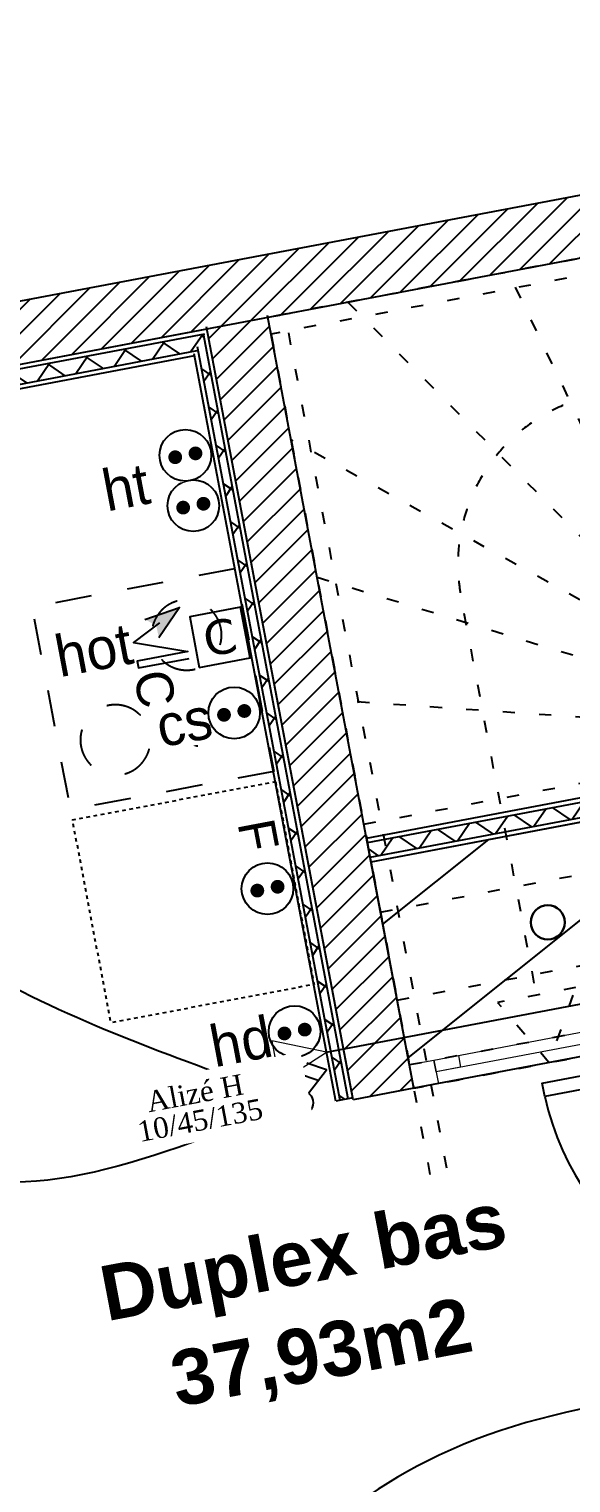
# Model space of a CAD drawing. Header units: centimetres. Extents: x 197412 to 267601, y -375791 to -305433.
# Drawn here: x 216588 to 218161, y -362881 to -358657 of the extents above; entities that cross this region are included whole.
import ezdxf

# ---------------------------------------------------------------- set-up
doc = ezdxf.new("R2010")
doc.units = ezdxf.units.CM
doc.linetypes.add('Style de ligne -1', pattern=[0.41664, 0.20828, -0.20836])
doc.linetypes.add('Style de ligne -5', pattern=[0.20828, 0.069425, -0.138855])
doc.layers.add('3-BAT C-Niveau 0', color=250, linetype='Continuous')
doc.layers.add('prlm-VMC', color=62, linetype='Continuous')
doc.layers.add('prlm-ELEC-CFO', color=1, linetype='Continuous', lineweight=25)
doc.styles.add('Geneva', font='arial.ttf')
doc.styles.add('Geneva (bold)', font='arialbd.ttf')
doc.styles.add('prlm-elec-cfo', font='comic.ttf', dxfattribs={"height": 12})
doc.styles.add('prlm-vmc', font='pala.ttf', dxfattribs={"height": 14})
doc.styles.get("Standard").update_dxf_attribs({"font": 'ARIALUNI.TTF', "height": 100})
pattern_1 = [(45, (82627.55, 127994.637), (-31.2347524, 39.0434405), [])]

# ---------------------------------------------------------------- blocks, each defined once
blk = doc.blocks.new('xi.HOT')
at = {"layer": 'prlm-ELEC-CFO', "lineweight": 5}
blk.add_hatch(color=0, dxfattribs=at).paths.add_polyline_path([(-3, 6), (-0.1, 3.7), (0, 0), (7.5, 7.5)])
at = {"layer": 'prlm-ELEC-CFO', "color": 0}
for points in [[(0.95, 4.23), (-7.5, 0), (7.5, -5.5), (-7.5, -5.5), (-7.5, -7.5), (7.5, -7.5)], [(-3, 6), (7.5, 7.5), (0, 0)]]:
    blk.add_lwpolyline(points, dxfattribs=at)
blk = doc.blocks.new('xi.PCS')
at = {"color": 0, "lineweight": 5}
blk.add_wipeout([(-7.5, -7.5), (7.5, -7.5), (7.5, 7.5), (-7.5, 7.5)], dxfattribs=at).dxf.layer = 'prlm-ELEC-CFO'
at = {"layer": 'prlm-ELEC-CFO', "color": 0, "linetype": 'ByBlock', "lineweight": 5, "const_width": 2}
for points in [[(-4, 0, 1), (-2, 0, 1)], [(2, 0, 1), (4, 0, 1)]]:
    blk.add_lwpolyline(points, format="xyb", close=True, dxfattribs=at)
at = {"layer": 'prlm-ELEC-CFO', "color": 0, "linetype": 'ByBlock', "lineweight": -2}
blk.add_circle((0, 0), 7.5, dxfattribs=at)
blk = doc.blocks.new('xi.SF32')
at = {"layer": 'prlm-ELEC-CFO', "color": 0, "flags": 128}
blk.add_lwpolyline([(-7.5, -7.5), (7.5, -7.5), (7.5, 7.5), (-7.5, 7.5)], close=True, dxfattribs=at)
at = {"layer": 'prlm-ELEC-CFO', "color": 0, "linetype": 'ByBlock', "insert": (0, 0), "char_height": 10, "width": 11.36, "attachment_point": 5}
blk.add_mtext('{\\fVerdana|b0|i0|c0|p34;C}', dxfattribs=at)
blk = doc.blocks.new('xi.PC')
at = {"color": 0, "lineweight": 5}
blk.add_wipeout([(-7.5, -7.5), (7.5, -7.5), (7.5, 7.5), (-7.5, 7.5)], dxfattribs=at).dxf.layer = 'prlm-ELEC-CFO'
at = {"layer": 'prlm-ELEC-CFO', "color": 0, "linetype": 'ByBlock', "lineweight": 5, "const_width": 2}
for points in [[(-4, 0, 1), (-2, 0, 1)], [(2, 0, 1), (4, 0, 1)]]:
    blk.add_lwpolyline(points, format="xyb", close=True, dxfattribs=at)
at = {"layer": 'prlm-ELEC-CFO', "color": 0, "linetype": 'ByBlock', "lineweight": -2}
blk.add_circle((0, 0), 7.5, dxfattribs=at)
blk = doc.blocks.new('xi.PCHT')
at = {"color": 0, "lineweight": 5}
blk.add_wipeout([(-7.5, -7.5), (7.5, -7.5), (7.5, 7.5), (-7.5, 7.5)], dxfattribs=at).dxf.layer = 'prlm-ELEC-CFO'
at = {"layer": 'prlm-ELEC-CFO', "color": 0, "linetype": 'ByBlock', "lineweight": 5, "const_width": 2}
for points in [[(-4, 0, 1), (-2, 0, 1)], [(2, 0, 1), (4, 0, 1)]]:
    blk.add_lwpolyline(points, format="xyb", close=True, dxfattribs=at)
at = {"layer": 'prlm-ELEC-CFO', "color": 0, "linetype": 'ByBlock', "lineweight": -2}
blk.add_circle((0, 0), 7.5, dxfattribs=at)
blk = doc.blocks.new('xi.PCHD')
at = {"color": 0, "lineweight": 5}
blk.add_wipeout([(-7.5, -7.5), (7.5, -7.5), (7.5, 7.5), (-7.5, 7.5)], dxfattribs=at).dxf.layer = 'prlm-ELEC-CFO'
at = {"layer": 'prlm-ELEC-CFO', "color": 0, "linetype": 'ByBlock', "lineweight": 5, "const_width": 2}
for points in [[(-4, 0, 1), (-2, 0, 1)], [(2, 0, 1), (4, 0, 1)]]:
    blk.add_lwpolyline(points, format="xyb", close=True, dxfattribs=at)
at = {"layer": 'prlm-ELEC-CFO', "color": 0, "linetype": 'ByBlock', "lineweight": -2}
blk.add_circle((0, 0), 7.5, dxfattribs=at)
blk = doc.blocks.new('xi.DA')
at = {"layer": 'prlm-ELEC-CFO', "color": 0}
for points in [[(4.05, 1.39), (-1.17, 4.34)], [(0.61, -1.67), (7.04, 4.05), (1.81, 7.01)]]:
    blk.add_lwpolyline(points, dxfattribs=at)
blk.add_circle((-2, -4), 3.5, dxfattribs=at)
blk = doc.blocks.new('xi.be')
at = {"layer": 'prlm-VMC', "color": 0, "linetype": 'ByBlock', "lineweight": 5, "flags": 128}
blk.add_lwpolyline([(-6.17, -15), (6.17, -15), (0, 0)], close=True, dxfattribs=at)
at = {"layer": 'prlm-VMC', "color": 0, "linetype": 'ByBlock', "lineweight": 5}
blk.add_solid([(0, -1), (5.17, -14), (-5.17, -14), (0, -1)], dxfattribs=at)
blk = doc.blocks.new('Groupe-94-1')
at = {"linetype": 'Continuous'}
for p, q in [((13634.53, -48832.34), (13685.43, -48686.82)), ((13689.76, -48689.57), (13640.2, -48831.27)), ((13717.73, -48704.63), (13734.47, -48793.06)), ((13708.89, -48797.91), (13692.15, -48709.48)), ((13750.75, -48739.09), (13666.89, -48754.97)), ((13671.67, -48741.29), (13683.31, -48802.75))]:
    blk.add_line(p, q, dxfattribs=at)
at = {"linetype": 'Style de ligne -5', "ltscale": 50.8}
for p, q in [((13666.56, -48714.32), (13669.81, -48731.47)), ((13657.73, -48807.59), (13640.98, -48719.17)), ((13615.4, -48724.01), (13632.15, -48812.44)), ((13589.82, -48728.86), (13606.57, -48817.28)), ((13593.85, -48819.69), (13553.7, -48735.7)), ((13507.14, -48744.51), (13590.6, -48828.56)), ((13661.22, -48756.05), (13579.79, -48771.47)), ((13593.01, -48841.28), (13490.65, -48784.45)), ((13498.22, -48824.44), (13595.42, -48854)), ((13561.27, -48942.38), (13539.97, -48829.9)), ((13597.83, -48866.72), (13505.02, -48860.32)), ((13511.81, -48896.19), (13600.24, -48879.44)), ((13516.65, -48921.77), (13605.08, -48905.02)), ((13521.5, -48947.35), (13609.93, -48930.6))]:
    blk.add_line(p, q, dxfattribs=at)
at = {"linetype": 'Continuous', "flags": 128}
for points in [[(13682.14, -48711.36), (13768.85, -48694.94), (13769.78, -48699.85), (13680.24, -48716.81)], [(13647.83, -48809.47), (13760.05, -48788.22), (13743.31, -48699.79), (13682.14, -48711.37)]]:
    blk.add_lwpolyline(points, dxfattribs=at)
at = {"linetype": 'Style de ligne -5', "ltscale": 50.8, "flags": 128}
for points in [[(13676.46, -48712.45), (13483.92, -48748.91), (13526.34, -48972.93), (13614.77, -48956.18), (13589.09, -48820.59), (13642.16, -48810.54)], [(13674.56, -48717.88), (13484.88, -48753.8), (13483.95, -48748.89), (13676.47, -48712.43)]]:
    blk.add_lwpolyline(points, dxfattribs=at)
at = {"linetype": 'Continuous', "flags": 128}
blk.add_lwpolyline([(13684.39, -48739.9), (13666.89, -48754.97), (13688.69, -48762.6)], close=True, dxfattribs=at)
at = {"linetype": 'Style de ligne -5', "ltscale": 50.8, "flags": 128}
for points in [[(13483.92, -48748.91), (13488.83, -48747.98), (13536.09, -48997.55), (13531.18, -48998.48)], [(13573.27, -48943.69), (13550.58, -48947.98), (13565.64, -48965.49)]]:
    blk.add_lwpolyline(points, close=True, dxfattribs=at)
at = {"linetype": 'Style de ligne -5', "ltscale": 50.8}
blk.add_arc((13589.09, -48820.59), 50, 100.7236, 190.7236, dxfattribs=at)
blk = doc.blocks.new('Groupe-102-1')
at = {"linetype": 'Style de ligne -5', "ltscale": 50.8, "flags": 128}
blk.add_lwpolyline([(13525.04, -48966.05), (13642.99, -48943.71), (13644.29, -48950.59), (13526.34, -48972.93)], close=True, dxfattribs=at)
at = {"linetype": 'Continuous', "lineweight": 18, "flags": 128}
for points in [[(13635.7, -48945.09), (13642.81, -48943.75), (13644.11, -48950.63), (13637, -48951.97)], [(13588.72, -48957.55), (13634.65, -48948.86), (13635.3, -48952.29), (13589.37, -48960.99)], [(13629.25, -48949.88), (13636.35, -48948.53), (13637, -48951.97), (13629.9, -48953.32)], [(13588.07, -48954.12), (13595.17, -48952.77), (13595.83, -48956.21), (13588.72, -48957.55)], [(13532.11, -48964.71), (13588.07, -48954.12), (13588.72, -48957.55), (13532.76, -48968.15)], [(13581.61, -48958.9), (13588.72, -48957.55), (13589.37, -48960.99), (13582.26, -48962.34)], [(13525, -48966.06), (13532.11, -48964.71), (13533.41, -48971.59), (13526.3, -48972.94)], [(13532.11, -48964.71), (13539.22, -48963.37), (13539.87, -48966.81), (13532.76, -48968.15)]]:
    blk.add_lwpolyline(points, close=True, dxfattribs=at)
blk = doc.blocks.new('Groupe-99-1')
at = {"linetype": 'Style de ligne -1', "ltscale": 50.8, "flags": 128}
blk.add_lwpolyline([(13485.6, -48880.85), (13426.64, -48892.01), (13415.48, -48833.06), (13474.43, -48821.9)], close=True, dxfattribs=at)
at = {"linetype": 'Style de ligne -1', "ltscale": 50.8}
for points in [[(13470.21, -48843.56), (13469.59, -48846.23), (13465.86, -48850.21), (13460.65, -48851.79), (13455.34, -48850.53), (13451.37, -48846.78), (13449.79, -48841.54), (13451.03, -48836.21), (13454.76, -48832.23), (13459.97, -48830.65), (13465.28, -48831.91), (13469.25, -48835.66), (13470.83, -48840.9), (13470.21, -48843.56)], [(13441.39, -48847.63), (13440.97, -48849.4), (13438.49, -48852.06), (13435.01, -48853.11), (13431.47, -48852.27), (13428.82, -48849.77), (13427.77, -48846.28), (13428.6, -48842.73), (13431.08, -48840.07), (13434.56, -48839.02), (13438.1, -48839.86), (13440.75, -48842.36), (13441.8, -48845.85), (13441.39, -48847.63)], [(13458.58, -48865.31), (13458.99, -48863.53), (13461.48, -48860.87), (13464.95, -48859.82), (13468.49, -48860.66), (13471.14, -48863.16), (13472.19, -48866.66), (13471.37, -48870.21), (13468.88, -48872.87), (13465.4, -48873.92), (13461.87, -48873.08), (13459.22, -48870.58), (13458.17, -48867.08), (13458.58, -48865.31)], [(13429.75, -48869.37), (13430.38, -48866.71), (13434.1, -48862.72), (13439.32, -48861.15), (13444.62, -48862.4), (13448.6, -48866.15), (13450.18, -48871.4), (13448.94, -48876.72), (13445.21, -48880.71), (13439.99, -48882.29), (13434.69, -48881.03), (13430.71, -48877.28), (13429.13, -48872.04), (13429.75, -48869.37)]]:
    blk.add_open_spline(points, degree=2, dxfattribs=at)

msp = doc.modelspace()

# ---------------------------------------------------------------- hatches: boundary and pattern name
at = {"linetype": 'Continuous'}
h = msp.add_hatch(dxfattribs=at)
h.set_pattern_fill('02_ISOLANT', color=256, scale=10, angle=10.7236, style=0, pattern_type=2)
h.set_pattern_definition([(55.723595, (82441.66, 127994.64), (-66.106423, 45.054865), []), (145.723595, (82441.66, 127994.64), (45.054865, 66.106423), [])])
h.paths.add_polyline_path([(214037.7, -360121.9), (214045.9, -360165.1), (217075.6, -359591.4), (217098.3, -359542.3)])
h = msp.add_hatch(dxfattribs=at)
h.set_pattern_fill('02_ISOLANT', color=256, scale=10, angle=100.7236, style=0, pattern_type=2)
h.set_pattern_definition([(145.723595, (82441.66, 127994.64), (-45.054865, -66.106423), []), (235.723595, (82441.66, 127994.64), (-66.106423, 45.054865), [])])
h.paths.add_polyline_path([(217490.9, -361769.7), (217514.4, -361765.2), (217093.6, -359542.9), (217076.3, -359580.4)])
h = msp.add_hatch(dxfattribs=at)
h.set_pattern_fill('02_ISOLANT', color=256, scale=10, angle=10.7236, style=0, pattern_type=2)
h.set_pattern_definition([(55.723595, (82441.66, 127994.64), (-66.106423, 45.054865), []), (145.723595, (82441.66, 127994.64), (45.054865, 66.106423), [])])
h.paths.add_polyline_path([(217569.8, -361020.4), (217578, -361063.6), (218809.7, -360830.3), (218801.6, -360787.1)])
at = {"layer": '3-BAT C-Niveau 0'}
h = msp.add_hatch(dxfattribs=at)
h.set_pattern_fill('MURS MACONNERIE-2', color=256, scale=10, style=0, pattern_type=2)
h.set_pattern_definition(pattern_1)
h.paths.add_polyline_path([(213899.8, -359951.6), (213933.2, -360128.4), (220768.5, -358834), (220735, -358657.1)])
h = msp.add_hatch(dxfattribs=at)
h.set_pattern_fill('MURS MACONNERIE-2', color=256, scale=10, style=0, pattern_type=2)
h.set_pattern_definition(pattern_1)
h.paths.add_polyline_path([(217528.2, -361768.2), (217705.1, -361734.7), (217279.8, -359489.1), (217103, -359522.6)])
h = msp.add_hatch(dxfattribs=at)
h.set_pattern_fill('BA 13', color=256, scale=10, style=0, pattern_type=2)
h.set_pattern_definition([(218.65981, (82441.66, 127994.64), (-199.24783, 287.75041), [])])
h.paths.add_polyline_path([(217580.4, -361076.4), (218758.1, -360853.3), (218882.8, -361511.6), (217705.1, -361734.7)])

# ---------------------------------------------------------------- linework, layer by layer
at = {"linetype": 'Continuous'}
for p, q in [((214035.2, -360109.1), (217105, -359527.8)), ((214037.7, -360121.9), (217098.3, -359542.3)), ((214037.7, -360121.9), (217098.3, -359542.3)), ((217514.4, -361765.2), (217093.6, -359542.9)), ((217514.4, -361765.2), (217093.6, -359542.9)), ((214045.9, -360165.1), (217075.6, -359591.4)), ((214045.9, -360165.1), (217075.6, -359591.4)), ((217478.1, -361772.1), (217066.9, -359600.7)), ((217490.9, -361769.7), (217076.3, -359580.4)), ((217490.9, -361769.7), (217076.3, -359580.4)), ((217567.4, -361007.6), (218799.1, -360774.3)), ((217569.8, -361020.4), (218801.6, -360787.1)), ((217569.8, -361020.4), (218801.6, -360787.1)), ((217578, -361063.6), (218809.7, -360830.3)), ((217578, -361063.6), (218809.7, -360830.3))]:
    msp.add_line(p, q, dxfattribs=at)
at = {"linetype": 'Continuous', "lineweight": 25}
for p, q in [((214035.2, -360109.1), (217105, -359527.8)), ((217527.2, -361762.8), (217103, -359522.6)), ((217478.1, -361772.1), (217066.9, -359600.7)), ((214048.3, -360177.9), (217068.9, -359605.9)), ((217567.4, -361007.6), (218451.7, -360840.1)), ((217580.4, -361076.4), (218812.2, -360843.1)), ((217580.4, -361076.4), (217567.4, -361007.6)), ((217527.2, -361762.8), (217478.1, -361772.1))]:
    msp.add_line(p, q, dxfattribs=at)
at = {"linetype": 'Style de ligne -1', "ltscale": 50.8, "flags": 128}
msp.add_lwpolyline([(217303.2, -360843.3), (217414.8, -361432.9), (216825.3, -361544.5), (216713.7, -360955)], close=True, dxfattribs=at)
at = {"linetype": 'Continuous', "flags": 128}
msp.add_lwpolyline([(218900.4, -361604.6), (218084.9, -361759), (218077.4, -361719.7), (218892.9, -361565.3)], close=True, dxfattribs=at)
at = {"linetype": 'Continuous'}
msp.add_arc((218894.8, -361575.1), 830.5, 192.7933, 280.7236, dxfattribs=at)
at = {"layer": '3-BAT C-Niveau 0'}
for p, q in [((213899.8, -359951.6), (220735, -358657.1)), ((213899.8, -359951.6), (220735, -358657.1)), ((213933.2, -360128.4), (220768.5, -358834)), ((213933.2, -360128.4), (220768.5, -358834)), ((217705.1, -361734.7), (217279.8, -359489.1)), ((217705.1, -361734.7), (217279.8, -359489.1)), ((217528.2, -361768.2), (217103, -359522.6)), ((217528.2, -361768.2), (217103, -359522.6)), ((217705.1, -361734.7), (217528.2, -361768.2))]:
    msp.add_line(p, q, dxfattribs=at)
at = {"layer": '3-BAT C-Niveau 0', "ltscale": 50.8, "flags": 128}
msp.add_lwpolyline([(217580.4, -361076.4), (218758.1, -360853.3), (218882.8, -361511.6), (217705.1, -361734.7)], close=True, dxfattribs=at)
at = {"layer": 'prlm-ELEC-CFO', "color": 6, "lineweight": 30}
msp.add_circle((218093.6, -361252.5), 49.5, dxfattribs=at)
at = {"layer": 'prlm-ELEC-CFO'}
msp.add_spline([(218993.6, -362580.9), (217743.5, -362817.6), (216920.5, -363519.8)], degree=3, dxfattribs=at)

# ---------------------------------------------------------------- block references
at = {"xscale": 10, "yscale": 10, "zscale": 10}
for name in ['Groupe-94-1', 'Groupe-99-1', 'Groupe-102-1']:
    msp.add_blockref(name, (82441.7, 127994.6), dxfattribs=at)
at = {"layer": 'prlm-ELEC-CFO', "xscale": 10, "yscale": 10, "zscale": 10, "rotation": 10.72360141139323}
msp.add_blockref('xi.SF32', (217141.5, -360424.7), dxfattribs=at)

# ---------------------------------------------------------------- texts
at = {"char_height": 106.6, "attachment_point": 2, "rotation": 280.7475, "line_spacing_factor": 1.060906, "style": 'Geneva'}
for s, insert in [('C', (217005.3, -360563.9)), ('F', (217305.6, -360989.1))]:
    msp.add_mtext(s, dxfattribs=dict(at, insert=insert))
at = {"layer": '3-BAT C-Niveau 0', "insert": (217412.8, -362379), "char_height": 159.85, "attachment_point": 5, "rotation": 10.7236, "line_spacing_factor": 1.060906, "style": 'Geneva (bold)'}
msp.add_mtext('Duplex bas\\P37,93m2', dxfattribs=at)

# ---------------------------------------------------------------- next in the draw order: block references
at = {"layer": 'prlm-ELEC-CFO', "xscale": 10, "yscale": 10, "zscale": 10, "rotation": 10.72360141139323}
for name, p in [('xi.PCHT', (217064.4, -360041.9)), ('xi.PC', (217279.7, -361154.7))]:
    msp.add_blockref(name, p, dxfattribs=at)

# ---------------------------------------------------------------- next in the draw order: texts
at = {"layer": 'prlm-ELEC-CFO', "char_height": 120, "attachment_point": 5, "rotation": 10.7236, "line_spacing_factor": 0.8, "style": 'prlm-elec-cfo', "bg_fill": 3, "box_fill_scale": 1.1, "bg_fill_color": 256, "bg_fill_transparency": 0}
for s, insert in [('hot', (216775.1, -360461.7)), ('cs', (217038.2, -360671.4)), ('hd', (217202.8, -361599.3))]:
    msp.add_mtext(s, dxfattribs=dict(at, insert=insert))

# ---------------------------------------------------------------- next in the draw order: block references
at = {"layer": 'prlm-ELEC-CFO', "xscale": 10, "yscale": 10, "zscale": 10, "rotation": 10.72360141139323}
for name, p in [('xi.HOT', (216964.5, -360425.8)), ('xi.PCS', (217183, -360644)), ('xi.PCHD', (217358.4, -361569.8))]:
    msp.add_blockref(name, p, dxfattribs=at)

# ---------------------------------------------------------------- next in the draw order: texts
at = {"layer": 'prlm-ELEC-CFO', "insert": (216868.4, -359988.3), "char_height": 120, "attachment_point": 5, "rotation": 10.7236, "line_spacing_factor": 0.8, "style": 'prlm-elec-cfo', "bg_fill": 3, "box_fill_scale": 1.1, "bg_fill_color": 256, "bg_fill_transparency": 0}
msp.add_mtext('ht', dxfattribs=at)

# ---------------------------------------------------------------- next in the draw order: linework, layer by layer
at = {"layer": 'prlm-ELEC-CFO'}
for points in [[(217344.8, -361763.4), (216489.3, -361414.4), (215662, -360656.4), (215466.8, -360065)], [(217342.6, -361782.3), (216273.1, -361955.3), (215847.3, -361582.7)]]:
    msp.add_spline(points, degree=3, dxfattribs=at)
at = {"layer": 'prlm-VMC'}
msp.add_lwpolyline([(217451, -361629.3), (218772.5, -361379.1), (218576.3, -360342.8), (219043, -360254.4)], dxfattribs=at)

# ---------------------------------------------------------------- next in the draw order: block references
at = {"layer": 'prlm-ELEC-CFO', "xscale": 10, "yscale": 10, "zscale": 10, "rotation": 10.72360141139323}
for name, p in [('xi.PCHT', (217041.3, -359895.5)), ('xi.DA', (217389.4, -361733.6))]:
    msp.add_blockref(name, p, dxfattribs=at)
at = {"layer": 'prlm-VMC', "xscale": 10, "yscale": 10, "zscale": 10, "rotation": 280.7236014113931}
msp.add_blockref('xi.be', (217451, -361629.3), dxfattribs=at)

# ---------------------------------------------------------------- next in the draw order: texts
at = {"layer": 'prlm-VMC', "ltscale": 25, "insert": (217076.8, -361788.4), "char_height": 60, "width": 586.147, "attachment_point": 5, "rotation": 10.7236, "line_spacing_factor": 0.8, "style": 'prlm-vmc', "bg_fill": 2}
msp.add_mtext('Alizé H 10/45/135', dxfattribs=at)

doc.saveas('drawing.dxf')
